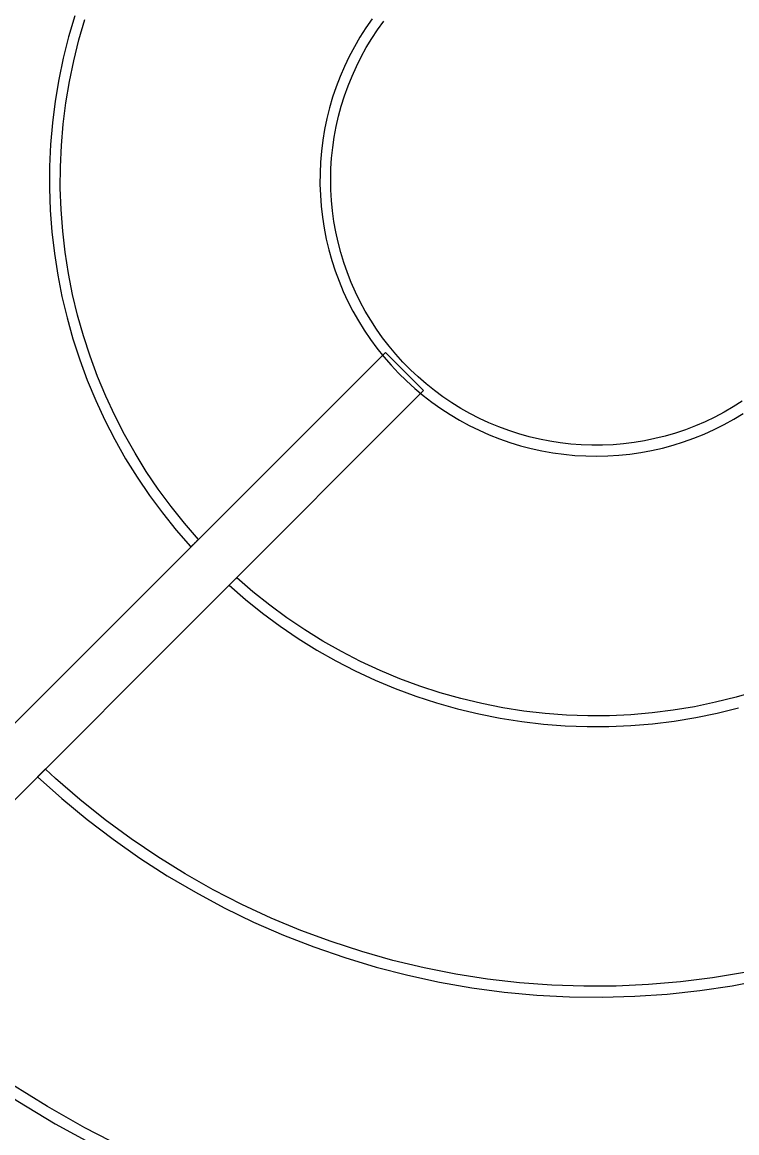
# Model space of a CAD drawing. Header units: millimetres. Extents: x -22227 to 20164, y 15335 to 61747.
# Drawn here: x -7924.4 to -7792.3, y 59270.9 to 59476.1 of the extents above; entities that cross this region are included whole.
import ezdxf

# ---------------------------------------------------------------- set-up
doc = ezdxf.new("R2010")
doc.units = ezdxf.units.MM
for name, color, linetype, lineweight in [('A-ANNO-DIMS', 7, 'Continuous', 9), ('A-ANNO-DIMS-170', 7, 'Continuous', 9), ('A-DETL-THIN', 7, 'Continuous', 9), ('M-EQPM', 7, 'Continuous', 5)]:
    doc.layers.add(name, color=color, linetype=linetype, lineweight=lineweight)
doc.styles.add('Arial_2', font='arial.ttf', dxfattribs={"width": 0.8, "height": 340})
doc.dimstyles.new('AK_DIM_2_0_Arial', dxfattribs={"dimscale": 304.8, "dimtxt": 346.888196, "dimasz": 0.278871, "dimexe": 0.557743, "dimexo": 0.557743, "dimgap": 0.055774, "dimtad": 1, "dimdec": 0, "dimzin": 0, "dimdsep": 46, "dimtxsty": 'Arial_2', "dimblk1": 'OBLIQUE', "dimblk2": 'OBLIQUE', "dimsah": 1, "dimcen": 0.09, "dimadec": 0, "dimazin": 0, "dimtfac": 1, "dimtdec": 4, "dimtix": 1, "dimtmove": 0, "dimatfit": 3, "dimfxl": 1, "dimtvp": 1, "dimtolj": 1, "dimtzin": 0, "dimarcsym": 2})

# ---------------------------------------------------------------- blocks, each defined once
blk = doc.blocks.new('DanNong_VRV_1 QUẠT - OD-A-12_1-2147179-MẶT BẰNG BỐ TRÍ THIẾT BỊ')
at = {"layer": 'M-EQPM'}
for p, q in [((-178.72, -35.93), (13.61, 156.4)), ((13.61, 156.4), (-175.9, -33.1)), ((20.68, 149.33), (13.61, 156.4)), ((13.61, 156.4), (20.68, 149.33)), ((20.68, 149.33), (-171.65, -43)), ((-168.82, -40.17), (20.68, 149.33))]:
    blk.add_line(p, q, dxfattribs=at)
at = {"layer": 'M-EQPM', "flags": 128}
for points in [[(-43.83, 218.59), (-44.96, 214.71), (-45.95, 210.8), (-46.77, 206.84), (-47.43, 202.86), (-47.94, 198.85), (-48.28, 194.82), (-48.47, 190.79), (-48.49, 186.75), (-48.35, 182.71), (-48.05, 178.68), (-47.59, 174.67), (-46.96, 170.68), (-46.18, 166.71), (-45.24, 162.78), (-44.15, 158.9), (-42.9, 155.05), (-41.5, 151.27), (-39.94, 147.54), (-38.24, 143.87), (-36.4, 140.28), (-34.41, 136.76), (-32.28, 133.33), (-30.02, 129.98), (-27.62, 126.73), (-25.1, 123.57), (-22.45, 120.52), (-22.37, 120.43)], [(-20.95, 121.84), (-23.55, 124.83), (-26.02, 127.93), (-28.37, 131.11), (-30.59, 134.39), (-32.67, 137.76), (-34.62, 141.21), (-36.43, 144.73), (-38.1, 148.32), (-39.62, 151.97), (-41, 155.69), (-42.23, 159.45), (-43.3, 163.26), (-44.22, 167.11), (-44.99, 171), (-45.6, 174.91), (-46.05, 178.84), (-46.35, 182.79), (-46.49, 186.75), (-46.47, 190.71), (-46.29, 194.67), (-45.95, 198.61), (-45.46, 202.54), (-44.81, 206.45), (-44, 210.32), (-43.04, 214.16), (-41.93, 217.96)], [(11.15, 218.08), (9.99, 216.4), (8.9, 214.68), (7.88, 212.91), (6.92, 211.11), (6.05, 209.27), (5.24, 207.39), (4.51, 205.49), (3.86, 203.56), (3.29, 201.6), (2.79, 199.62), (2.37, 197.62), (2.04, 195.61), (1.78, 193.59), (1.61, 191.56), (1.52, 189.52), (1.51, 187.48), (1.58, 185.44), (1.73, 183.41), (1.96, 181.38), (2.28, 179.36), (2.67, 177.36), (3.14, 175.38), (3.7, 173.41), (4.33, 171.47), (5.04, 169.56), (5.82, 167.68), (6.68, 165.83), (7.61, 164.01), (8.62, 162.24), (9.69, 160.5), (10.83, 158.81), (12.04, 157.17), (13.32, 155.58), (14.65, 154.04), (16.05, 152.55), (17.51, 151.12), (19.02, 149.75), (20.58, 148.44), (22.2, 147.2), (23.86, 146.02), (25.57, 144.91), (27.33, 143.87), (29.12, 142.9), (30.95, 142), (32.82, 141.17), (34.72, 140.42), (36.64, 139.75), (38.59, 139.16), (40.57, 138.64), (42.56, 138.2), (44.57, 137.84), (46.59, 137.57), (48.62, 137.37), (50.65, 137.26), (52.69, 137.22), (54.73, 137.27), (56.77, 137.4), (58.8, 137.61), (60.82, 137.91), (62.82, 138.28), (64.81, 138.73), (66.78, 139.26), (68.73, 139.87), (70.65, 140.56), (72.54, 141.32), (74.4, 142.16), (76.22, 143.08), (78.01, 144.06), (79.75, 145.12)], [(79.57, 147.38), (77.92, 146.33), (76.22, 145.35), (74.49, 144.43), (72.72, 143.59), (70.92, 142.82), (69.09, 142.12), (67.23, 141.49), (65.35, 140.94), (63.45, 140.46), (61.53, 140.06), (59.6, 139.74), (57.65, 139.49), (55.7, 139.33), (53.74, 139.24), (51.78, 139.23), (49.83, 139.3), (47.87, 139.44), (45.92, 139.67), (43.99, 139.97), (42.07, 140.35), (40.16, 140.8), (38.27, 141.33), (36.41, 141.94), (34.57, 142.62), (32.76, 143.37), (30.98, 144.2), (29.24, 145.09), (27.53, 146.06), (25.87, 147.09), (24.24, 148.19), (22.67, 149.35), (21.14, 150.58), (19.66, 151.86), (18.23, 153.2), (16.85, 154.6), (15.54, 156.05), (14.28, 157.56), (13.09, 159.11), (11.95, 160.71), (10.89, 162.35), (9.88, 164.04), (8.95, 165.76), (8.09, 167.52), (7.3, 169.31), (6.58, 171.14), (5.93, 172.99), (5.36, 174.86), (4.86, 176.76), (4.44, 178.67), (4.1, 180.6), (3.83, 182.54), (3.64, 184.49), (3.53, 186.45), (3.5, 188.41), (3.55, 190.37), (3.67, 192.32), (3.88, 194.27), (4.16, 196.21), (4.51, 198.14), (4.95, 200.05), (5.46, 201.94), (6.05, 203.81), (6.71, 205.66), (7.44, 207.48), (8.25, 209.26), (9.12, 211.01), (10.07, 212.73), (11.08, 214.41), (12.16, 216.04), (13.31, 217.63)], [(82.27, 93.8), (78.47, 92.69), (74.63, 91.73), (70.75, 90.92), (66.84, 90.27), (62.92, 89.77), (58.97, 89.43), (55.01, 89.25), (51.05, 89.23), (47.1, 89.37), (43.15, 89.67), (39.21, 90.12), (35.3, 90.73), (31.42, 91.49), (27.57, 92.41), (23.75, 93.49), (19.99, 94.71), (16.28, 96.09), (12.62, 97.61), (9.03, 99.28), (5.51, 101.09), (2.06, 103.04), (-1.31, 105.12), (-4.59, 107.34), (-7.78, 109.69), (-10.87, 112.16), (-13.86, 114.75), (-13.88, 114.77)], [(-15.29, 113.36), (-12.25, 110.71), (-9.09, 108.18), (-5.84, 105.78), (-2.5, 103.51), (0.93, 101.38), (4.44, 99.39), (8.04, 97.54), (11.7, 95.83), (15.42, 94.27), (19.21, 92.87), (23.05, 91.61), (26.94, 90.51), (30.87, 89.57), (34.83, 88.78), (38.82, 88.15), (42.83, 87.69), (46.86, 87.38), (50.9, 87.24), (54.94, 87.25), (58.97, 87.43), (63, 87.77), (67.01, 88.27), (70.99, 88.93), (74.95, 89.75), (78.87, 90.73)], [(79.97, 41.78), (74.09, 40.79), (68.18, 40.05), (62.24, 39.54), (56.28, 39.27), (50.32, 39.24), (44.37, 39.44), (38.43, 39.89), (32.5, 40.57), (26.62, 41.49), (20.77, 42.64), (14.97, 44.03), (9.24, 45.64), (3.57, 47.49), (-2.02, 49.56), (-7.52, 51.85), (-12.93, 54.36), (-18.23, 57.08), (-23.42, 60.01), (-28.48, 63.15), (-33.42, 66.49), (-38.22, 70.02), (-42.87, 73.74), (-47.37, 77.65), (-49.26, 79.39)], [(-50.68, 77.97), (-46.19, 73.93), (-41.54, 70.08), (-36.74, 66.41), (-31.8, 62.94), (-26.72, 59.67), (-21.51, 56.61), (-16.19, 53.75), (-10.76, 51.11), (-5.23, 48.69), (0.4, 46.5), (6.11, 44.53), (11.89, 42.79), (17.74, 41.28), (23.64, 40.01), (29.59, 38.97), (35.58, 38.17), (41.6, 37.62), (47.63, 37.3), (53.67, 37.23), (59.7, 37.39), (65.73, 37.8), (71.73, 38.45), (77.71, 39.34), (83.64, 40.47)], [(-34.88, 9.43), (-41.96, 13.07), (-48.89, 16.99), (-55.66, 21.18), (-62.25, 25.64), (-68.66, 30.36), (-74.88, 35.33), (-80.89, 40.55), (-84.63, 44.02)], [(-86.05, 42.6), (-80.11, 37.18), (-73.97, 32), (-67.62, 27.06), (-61.08, 22.39), (-54.36, 17.98), (-47.46, 13.84), (-40.41, 9.98)]]:
    blk.add_lwpolyline(points, dxfattribs=at)
at = {"layer": 'M-EQPM'}
for points in [[(-20.95, 121.84), (-20.95, 121.84), (-20.97, 121.82), (-21.08, 121.72), (-21.23, 121.56), (-21.44, 121.36), (-21.66, 121.14), (-21.88, 120.91), (-22.08, 120.71), (-22.24, 120.55), (-22.34, 120.45), (-22.37, 120.43), (-22.37, 120.43)], [(-22.37, 120.43), (-22.37, 120.43), (-22.34, 120.45), (-22.24, 120.55), (-22.08, 120.71), (-21.88, 120.91), (-21.66, 121.14), (-21.44, 121.36), (-21.23, 121.56), (-21.08, 121.72), (-20.97, 121.82), (-20.95, 121.84), (-20.95, 121.84)], [(-15.29, 113.36), (-15.29, 113.36), (-15.27, 113.38), (-15.17, 113.48), (-15.01, 113.64), (-14.81, 113.84), (-14.59, 114.06), (-14.36, 114.29), (-14.16, 114.49), (-14, 114.65), (-13.9, 114.75), (-13.88, 114.77), (-13.88, 114.77)], [(-13.88, 114.77), (-13.88, 114.77), (-13.9, 114.75), (-14, 114.65), (-14.16, 114.49), (-14.36, 114.29), (-14.59, 114.06), (-14.81, 113.84), (-15.01, 113.64), (-15.17, 113.48), (-15.27, 113.38), (-15.29, 113.36), (-15.29, 113.36)], [(-50.68, 77.97), (-50.68, 77.97), (-50.66, 78), (-50.55, 78.1), (-50.39, 78.26), (-50.19, 78.46), (-49.97, 78.68), (-49.75, 78.9), (-49.55, 79.1), (-49.39, 79.26), (-49.29, 79.36), (-49.26, 79.39), (-49.26, 79.39)], [(-49.26, 79.39), (-49.26, 79.39), (-49.29, 79.36), (-49.39, 79.26), (-49.55, 79.1), (-49.75, 78.9), (-49.97, 78.68), (-50.19, 78.46), (-50.39, 78.26), (-50.55, 78.1), (-50.66, 78), (-50.68, 77.97), (-50.68, 77.97)]]:
    blk.add_open_spline(points, degree=3, dxfattribs=at)
blk = doc.blocks.new('DanNong_VRV_1 QUẠT - OD-A-12_1-V175-MẶT BẰNG BỐ TRÍ THIẾT BỊ')
at = {"layer": 'A-DETL-THIN'}
blk.add_line((-22.45, 120.52), (-22.37, 120.43), dxfattribs=at)
at = {"layer": 'M-EQPM'}
for p, q in [((-178.72, -35.93), (13.61, 156.4)), ((-178.72, -35.93), (13.61, 156.4)), ((13.61, 156.4), (-175.9, -33.1)), ((13.61, 156.4), (-175.9, -33.1)), ((20.68, 149.33), (13.61, 156.4)), ((13.61, 156.4), (20.68, 149.33)), ((20.68, 149.33), (13.61, 156.4)), ((13.61, 156.4), (20.68, 149.33)), ((20.68, 149.33), (-171.65, -43)), ((20.68, 149.33), (-171.65, -43)), ((-168.82, -40.17), (20.68, 149.33)), ((-168.82, -40.17), (20.68, 149.33))]:
    blk.add_line(p, q, dxfattribs=at)
at = {"layer": 'M-EQPM', "flags": 128}
for points in [[(-43.83, 218.59), (-44.96, 214.71), (-45.95, 210.8), (-46.77, 206.84), (-47.43, 202.86), (-47.94, 198.85), (-48.28, 194.82), (-48.47, 190.79), (-48.49, 186.75), (-48.35, 182.71), (-48.05, 178.68), (-47.59, 174.67), (-46.96, 170.68), (-46.18, 166.71), (-45.24, 162.78), (-44.15, 158.9), (-42.9, 155.05), (-41.5, 151.27), (-39.94, 147.54), (-38.24, 143.87), (-36.4, 140.28), (-34.41, 136.76), (-32.28, 133.33), (-30.02, 129.98), (-27.62, 126.73), (-25.1, 123.57), (-22.45, 120.52), (-22.37, 120.43)], [(-43.83, 218.59), (-44.96, 214.71), (-45.95, 210.8), (-46.77, 206.84), (-47.43, 202.86), (-47.94, 198.85), (-48.28, 194.82), (-48.47, 190.79), (-48.49, 186.75), (-48.35, 182.71), (-48.05, 178.68), (-47.59, 174.67), (-46.96, 170.68), (-46.18, 166.71), (-45.24, 162.78), (-44.15, 158.9), (-42.9, 155.05), (-41.5, 151.27), (-39.94, 147.54), (-38.24, 143.87), (-36.4, 140.28), (-34.41, 136.76), (-32.28, 133.33), (-30.02, 129.98), (-27.62, 126.73), (-25.1, 123.57), (-22.45, 120.52), (-22.37, 120.43)], [(-20.95, 121.84), (-23.55, 124.83), (-26.02, 127.93), (-28.37, 131.11), (-30.59, 134.39), (-32.67, 137.76), (-34.62, 141.21), (-36.43, 144.73), (-38.1, 148.32), (-39.62, 151.97), (-41, 155.69), (-42.23, 159.45), (-43.3, 163.26), (-44.22, 167.11), (-44.99, 171), (-45.6, 174.91), (-46.05, 178.84), (-46.35, 182.79), (-46.49, 186.75), (-46.47, 190.71), (-46.29, 194.67), (-45.95, 198.61), (-45.46, 202.54), (-44.81, 206.45), (-44, 210.32), (-43.04, 214.16), (-41.93, 217.96)], [(-20.95, 121.84), (-23.55, 124.83), (-26.02, 127.93), (-28.37, 131.11), (-30.59, 134.39), (-32.67, 137.76), (-34.62, 141.21), (-36.43, 144.73), (-38.1, 148.32), (-39.62, 151.97), (-41, 155.69), (-42.23, 159.45), (-43.3, 163.26), (-44.22, 167.11), (-44.99, 171), (-45.6, 174.91), (-46.05, 178.84), (-46.35, 182.79), (-46.49, 186.75), (-46.47, 190.71), (-46.29, 194.67), (-45.95, 198.61), (-45.46, 202.54), (-44.81, 206.45), (-44, 210.32), (-43.04, 214.16), (-41.93, 217.96)], [(11.15, 218.08), (9.99, 216.4), (8.9, 214.68), (7.88, 212.91), (6.92, 211.11), (6.05, 209.27), (5.24, 207.39), (4.51, 205.49), (3.86, 203.56), (3.29, 201.6), (2.79, 199.62), (2.37, 197.62), (2.04, 195.61), (1.78, 193.59), (1.61, 191.56), (1.52, 189.52), (1.51, 187.48), (1.58, 185.44), (1.73, 183.41), (1.96, 181.38), (2.28, 179.36), (2.67, 177.36), (3.14, 175.38), (3.7, 173.41), (4.33, 171.47), (5.04, 169.56), (5.82, 167.68), (6.68, 165.83), (7.61, 164.01), (8.62, 162.24), (9.69, 160.5), (10.83, 158.81), (12.04, 157.17), (13.32, 155.58), (14.65, 154.04), (16.05, 152.55), (17.51, 151.12), (19.02, 149.75), (20.58, 148.44), (22.2, 147.2), (23.86, 146.02), (25.57, 144.91), (27.33, 143.87), (29.12, 142.9), (30.95, 142), (32.82, 141.17), (34.72, 140.42), (36.64, 139.75), (38.59, 139.16), (40.57, 138.64), (42.56, 138.2), (44.57, 137.84), (46.59, 137.57), (48.62, 137.37), (50.65, 137.26), (52.69, 137.22), (54.73, 137.27), (56.77, 137.4), (58.8, 137.61), (60.82, 137.91), (62.82, 138.28), (64.81, 138.73), (66.78, 139.26), (68.73, 139.87), (70.65, 140.56), (72.54, 141.32), (74.4, 142.16), (76.22, 143.08), (78.01, 144.06), (79.75, 145.12)], [(11.15, 218.08), (9.99, 216.4), (8.9, 214.68), (7.88, 212.91), (6.92, 211.11), (6.05, 209.27), (5.24, 207.39), (4.51, 205.49), (3.86, 203.56), (3.29, 201.6), (2.79, 199.62), (2.37, 197.62), (2.04, 195.61), (1.78, 193.59), (1.61, 191.56), (1.52, 189.52), (1.51, 187.48), (1.58, 185.44), (1.73, 183.41), (1.96, 181.38), (2.28, 179.36), (2.67, 177.36), (3.14, 175.38), (3.7, 173.41), (4.33, 171.47), (5.04, 169.56), (5.82, 167.68), (6.68, 165.83), (7.61, 164.01), (8.62, 162.24), (9.69, 160.5), (10.83, 158.81), (12.04, 157.17), (13.32, 155.58), (14.65, 154.04), (16.05, 152.55), (17.51, 151.12), (19.02, 149.75), (20.58, 148.44), (22.2, 147.2), (23.86, 146.02), (25.57, 144.91), (27.33, 143.87), (29.12, 142.9), (30.95, 142), (32.82, 141.17), (34.72, 140.42), (36.64, 139.75), (38.59, 139.16), (40.57, 138.64), (42.56, 138.2), (44.57, 137.84), (46.59, 137.57), (48.62, 137.37), (50.65, 137.26), (52.69, 137.22), (54.73, 137.27), (56.77, 137.4), (58.8, 137.61), (60.82, 137.91), (62.82, 138.28), (64.81, 138.73), (66.78, 139.26), (68.73, 139.87), (70.65, 140.56), (72.54, 141.32), (74.4, 142.16), (76.22, 143.08), (78.01, 144.06), (79.75, 145.12)], [(79.57, 147.38), (77.92, 146.33), (76.22, 145.35), (74.49, 144.43), (72.72, 143.59), (70.92, 142.82), (69.09, 142.12), (67.23, 141.49), (65.35, 140.94), (63.45, 140.46), (61.53, 140.06), (59.6, 139.74), (57.65, 139.49), (55.7, 139.33), (53.74, 139.24), (51.78, 139.23), (49.83, 139.3), (47.87, 139.44), (45.92, 139.67), (43.99, 139.97), (42.07, 140.35), (40.16, 140.8), (38.27, 141.33), (36.41, 141.94), (34.57, 142.62), (32.76, 143.37), (30.98, 144.2), (29.24, 145.09), (27.53, 146.06), (25.87, 147.09), (24.24, 148.19), (22.67, 149.35), (21.14, 150.58), (19.66, 151.86), (18.23, 153.2), (16.85, 154.6), (15.54, 156.05), (14.28, 157.56), (13.09, 159.11), (11.95, 160.71), (10.89, 162.35), (9.88, 164.04), (8.95, 165.76), (8.09, 167.52), (7.3, 169.31), (6.58, 171.14), (5.93, 172.99), (5.36, 174.86), (4.86, 176.76), (4.44, 178.67), (4.1, 180.6), (3.83, 182.54), (3.64, 184.49), (3.53, 186.45), (3.5, 188.41), (3.55, 190.37), (3.67, 192.32), (3.88, 194.27), (4.16, 196.21), (4.51, 198.14), (4.95, 200.05), (5.46, 201.94), (6.05, 203.81), (6.71, 205.66), (7.44, 207.48), (8.25, 209.26), (9.12, 211.01), (10.07, 212.73), (11.08, 214.41), (12.16, 216.04), (13.31, 217.63)], [(79.57, 147.38), (77.92, 146.33), (76.22, 145.35), (74.49, 144.43), (72.72, 143.59), (70.92, 142.82), (69.09, 142.12), (67.23, 141.49), (65.35, 140.94), (63.45, 140.46), (61.53, 140.06), (59.6, 139.74), (57.65, 139.49), (55.7, 139.33), (53.74, 139.24), (51.78, 139.23), (49.83, 139.3), (47.87, 139.44), (45.92, 139.67), (43.99, 139.97), (42.07, 140.35), (40.16, 140.8), (38.27, 141.33), (36.41, 141.94), (34.57, 142.62), (32.76, 143.37), (30.98, 144.2), (29.24, 145.09), (27.53, 146.06), (25.87, 147.09), (24.24, 148.19), (22.67, 149.35), (21.14, 150.58), (19.66, 151.86), (18.23, 153.2), (16.85, 154.6), (15.54, 156.05), (14.28, 157.56), (13.09, 159.11), (11.95, 160.71), (10.89, 162.35), (9.88, 164.04), (8.95, 165.76), (8.09, 167.52), (7.3, 169.31), (6.58, 171.14), (5.93, 172.99), (5.36, 174.86), (4.86, 176.76), (4.44, 178.67), (4.1, 180.6), (3.83, 182.54), (3.64, 184.49), (3.53, 186.45), (3.5, 188.41), (3.55, 190.37), (3.67, 192.32), (3.88, 194.27), (4.16, 196.21), (4.51, 198.14), (4.95, 200.05), (5.46, 201.94), (6.05, 203.81), (6.71, 205.66), (7.44, 207.48), (8.25, 209.26), (9.12, 211.01), (10.07, 212.73), (11.08, 214.41), (12.16, 216.04), (13.31, 217.63)], [(82.27, 93.8), (78.47, 92.69), (74.63, 91.73), (70.75, 90.92), (66.84, 90.27), (62.92, 89.77), (58.97, 89.43), (55.01, 89.25), (51.05, 89.23), (47.1, 89.37), (43.15, 89.67), (39.21, 90.12), (35.3, 90.73), (31.42, 91.49), (27.57, 92.41), (23.75, 93.49), (19.99, 94.71), (16.28, 96.09), (12.62, 97.61), (9.03, 99.28), (5.51, 101.09), (2.06, 103.04), (-1.31, 105.12), (-4.59, 107.34), (-7.78, 109.69), (-10.87, 112.16), (-13.86, 114.75), (-13.88, 114.77)], [(82.27, 93.8), (78.47, 92.69), (74.63, 91.73), (70.75, 90.92), (66.84, 90.27), (62.92, 89.77), (58.97, 89.43), (55.01, 89.25), (51.05, 89.23), (47.1, 89.37), (43.15, 89.67), (39.21, 90.12), (35.3, 90.73), (31.42, 91.49), (27.57, 92.41), (23.75, 93.49), (19.99, 94.71), (16.28, 96.09), (12.62, 97.61), (9.03, 99.28), (5.51, 101.09), (2.06, 103.04), (-1.31, 105.12), (-4.59, 107.34), (-7.78, 109.69), (-10.87, 112.16), (-13.86, 114.75), (-13.88, 114.77)], [(-15.29, 113.36), (-12.25, 110.71), (-9.09, 108.18), (-5.84, 105.78), (-2.5, 103.51), (0.93, 101.38), (4.44, 99.39), (8.04, 97.54), (11.7, 95.83), (15.42, 94.27), (19.21, 92.87), (23.05, 91.61), (26.94, 90.51), (30.87, 89.57), (34.83, 88.78), (38.82, 88.15), (42.83, 87.69), (46.86, 87.38), (50.9, 87.24), (54.94, 87.25), (58.97, 87.43), (63, 87.77), (67.01, 88.27), (70.99, 88.93), (74.95, 89.75), (78.87, 90.73)], [(-15.29, 113.36), (-12.25, 110.71), (-9.09, 108.18), (-5.84, 105.78), (-2.5, 103.51), (0.93, 101.38), (4.44, 99.39), (8.04, 97.54), (11.7, 95.83), (15.42, 94.27), (19.21, 92.87), (23.05, 91.61), (26.94, 90.51), (30.87, 89.57), (34.83, 88.78), (38.82, 88.15), (42.83, 87.69), (46.86, 87.38), (50.9, 87.24), (54.94, 87.25), (58.97, 87.43), (63, 87.77), (67.01, 88.27), (70.99, 88.93), (74.95, 89.75), (78.87, 90.73)], [(79.97, 41.78), (74.09, 40.79), (68.18, 40.05), (62.24, 39.54), (56.28, 39.27), (50.32, 39.24), (44.37, 39.44), (38.43, 39.89), (32.5, 40.57), (26.62, 41.49), (20.77, 42.64), (14.97, 44.03), (9.24, 45.64), (3.57, 47.49), (-2.02, 49.56), (-7.52, 51.85), (-12.93, 54.36), (-18.23, 57.08), (-23.42, 60.01), (-28.48, 63.15), (-33.42, 66.49), (-38.22, 70.02), (-42.87, 73.74), (-47.37, 77.65), (-49.26, 79.39)], [(79.97, 41.78), (74.09, 40.79), (68.18, 40.05), (62.24, 39.54), (56.28, 39.27), (50.32, 39.24), (44.37, 39.44), (38.43, 39.89), (32.5, 40.57), (26.62, 41.49), (20.77, 42.64), (14.97, 44.03), (9.24, 45.64), (3.57, 47.49), (-2.02, 49.56), (-7.52, 51.85), (-12.93, 54.36), (-18.23, 57.08), (-23.42, 60.01), (-28.48, 63.15), (-33.42, 66.49), (-38.22, 70.02), (-42.87, 73.74), (-47.37, 77.65), (-49.26, 79.39)], [(-50.68, 77.97), (-46.19, 73.93), (-41.54, 70.08), (-36.74, 66.41), (-31.8, 62.94), (-26.72, 59.67), (-21.51, 56.61), (-16.19, 53.75), (-10.76, 51.11), (-5.23, 48.69), (0.4, 46.5), (6.11, 44.53), (11.89, 42.79), (17.74, 41.28), (23.64, 40.01), (29.59, 38.97), (35.58, 38.17), (41.6, 37.62), (47.63, 37.3), (53.67, 37.23), (59.7, 37.39), (65.73, 37.8), (71.73, 38.45), (77.71, 39.34), (83.64, 40.47)], [(-50.68, 77.97), (-46.19, 73.93), (-41.54, 70.08), (-36.74, 66.41), (-31.8, 62.94), (-26.72, 59.67), (-21.51, 56.61), (-16.19, 53.75), (-10.76, 51.11), (-5.23, 48.69), (0.4, 46.5), (6.11, 44.53), (11.89, 42.79), (17.74, 41.28), (23.64, 40.01), (29.59, 38.97), (35.58, 38.17), (41.6, 37.62), (47.63, 37.3), (53.67, 37.23), (59.7, 37.39), (65.73, 37.8), (71.73, 38.45), (77.71, 39.34), (83.64, 40.47)], [(-34.88, 9.43), (-41.96, 13.07), (-48.89, 16.99), (-55.66, 21.18), (-62.25, 25.64), (-68.66, 30.36), (-74.88, 35.33), (-80.89, 40.55), (-84.63, 44.02)], [(-34.88, 9.43), (-41.96, 13.07), (-48.89, 16.99), (-55.66, 21.18), (-62.25, 25.64), (-68.66, 30.36), (-74.88, 35.33), (-80.89, 40.55), (-84.63, 44.02)], [(-86.05, 42.6), (-80.11, 37.18), (-73.97, 32), (-67.62, 27.06), (-61.08, 22.39), (-54.36, 17.98), (-47.46, 13.84), (-40.41, 9.98)], [(-86.05, 42.6), (-80.11, 37.18), (-73.97, 32), (-67.62, 27.06), (-61.08, 22.39), (-54.36, 17.98), (-47.46, 13.84), (-40.41, 9.98)]]:
    blk.add_lwpolyline(points, dxfattribs=at)
at = {"layer": 'M-EQPM'}
for points in [[(-20.95, 121.84), (-20.95, 121.84), (-20.97, 121.82), (-21.08, 121.72), (-21.23, 121.56), (-21.44, 121.36), (-21.66, 121.14), (-21.88, 120.91), (-22.08, 120.71), (-22.24, 120.55), (-22.34, 120.45), (-22.37, 120.43), (-22.37, 120.43)], [(-22.37, 120.43), (-22.37, 120.43), (-22.34, 120.45), (-22.24, 120.55), (-22.08, 120.71), (-21.88, 120.91), (-21.66, 121.14), (-21.44, 121.36), (-21.23, 121.56), (-21.08, 121.72), (-20.97, 121.82), (-20.95, 121.84), (-20.95, 121.84)], [(-20.95, 121.84), (-20.95, 121.84), (-20.97, 121.82), (-21.08, 121.72), (-21.23, 121.56), (-21.44, 121.36), (-21.66, 121.14), (-21.88, 120.91), (-22.08, 120.71), (-22.24, 120.55), (-22.34, 120.45), (-22.37, 120.43), (-22.37, 120.43)], [(-22.37, 120.43), (-22.37, 120.43), (-22.34, 120.45), (-22.24, 120.55), (-22.08, 120.71), (-21.88, 120.91), (-21.66, 121.14), (-21.44, 121.36), (-21.23, 121.56), (-21.08, 121.72), (-20.97, 121.82), (-20.95, 121.84), (-20.95, 121.84)], [(-15.29, 113.36), (-15.29, 113.36), (-15.27, 113.38), (-15.17, 113.48), (-15.01, 113.64), (-14.81, 113.84), (-14.59, 114.06), (-14.36, 114.29), (-14.16, 114.49), (-14, 114.65), (-13.9, 114.75), (-13.88, 114.77), (-13.88, 114.77)], [(-13.88, 114.77), (-13.88, 114.77), (-13.9, 114.75), (-14, 114.65), (-14.16, 114.49), (-14.36, 114.29), (-14.59, 114.06), (-14.81, 113.84), (-15.01, 113.64), (-15.17, 113.48), (-15.27, 113.38), (-15.29, 113.36), (-15.29, 113.36)], [(-15.29, 113.36), (-15.29, 113.36), (-15.27, 113.38), (-15.17, 113.48), (-15.01, 113.64), (-14.81, 113.84), (-14.59, 114.06), (-14.36, 114.29), (-14.16, 114.49), (-14, 114.65), (-13.9, 114.75), (-13.88, 114.77), (-13.88, 114.77)], [(-13.88, 114.77), (-13.88, 114.77), (-13.9, 114.75), (-14, 114.65), (-14.16, 114.49), (-14.36, 114.29), (-14.59, 114.06), (-14.81, 113.84), (-15.01, 113.64), (-15.17, 113.48), (-15.27, 113.38), (-15.29, 113.36), (-15.29, 113.36)], [(-50.68, 77.97), (-50.68, 77.97), (-50.66, 78), (-50.55, 78.1), (-50.39, 78.26), (-50.19, 78.46), (-49.97, 78.68), (-49.75, 78.9), (-49.55, 79.1), (-49.39, 79.26), (-49.29, 79.36), (-49.26, 79.39), (-49.26, 79.39)], [(-49.26, 79.39), (-49.26, 79.39), (-49.29, 79.36), (-49.39, 79.26), (-49.55, 79.1), (-49.75, 78.9), (-49.97, 78.68), (-50.19, 78.46), (-50.39, 78.26), (-50.55, 78.1), (-50.66, 78), (-50.68, 77.97), (-50.68, 77.97)], [(-50.68, 77.97), (-50.68, 77.97), (-50.66, 78), (-50.55, 78.1), (-50.39, 78.26), (-50.19, 78.46), (-49.97, 78.68), (-49.75, 78.9), (-49.55, 79.1), (-49.39, 79.26), (-49.29, 79.36), (-49.26, 79.39), (-49.26, 79.39)], [(-49.26, 79.39), (-49.26, 79.39), (-49.29, 79.36), (-49.39, 79.26), (-49.55, 79.1), (-49.75, 78.9), (-49.97, 78.68), (-50.19, 78.46), (-50.39, 78.26), (-50.55, 78.1), (-50.66, 78), (-50.68, 77.97), (-50.68, 77.97)]]:
    blk.add_open_spline(points, degree=3, dxfattribs=at)
blk = doc.blocks.new('DanNong_VRV_1 QUẠT - OD-A-12_1-V180-MẶT BẰNG BỐ TRÍ THIẾT BỊ')
at = {"layer": 'A-DETL-THIN'}
blk.add_line((-22.45, 120.52), (-22.37, 120.43), dxfattribs=at)
blk.add_line((-22.45, 120.52), (-22.37, 120.43), dxfattribs=at)
at = {"layer": 'M-EQPM'}
for p, q in [((-178.72, -35.93), (13.61, 156.4)), ((-178.72, -35.93), (13.61, 156.4)), ((13.61, 156.4), (-175.9, -33.1)), ((13.61, 156.4), (-175.9, -33.1)), ((20.68, 149.33), (13.61, 156.4)), ((13.61, 156.4), (20.68, 149.33)), ((20.68, 149.33), (13.61, 156.4)), ((13.61, 156.4), (20.68, 149.33)), ((20.68, 149.33), (-171.65, -43)), ((20.68, 149.33), (-171.65, -43)), ((-168.82, -40.17), (20.68, 149.33)), ((-168.82, -40.17), (20.68, 149.33))]:
    blk.add_line(p, q, dxfattribs=at)
at = {"layer": 'M-EQPM', "flags": 128}
for points in [[(-43.83, 218.59), (-44.96, 214.71), (-45.95, 210.8), (-46.77, 206.84), (-47.43, 202.86), (-47.94, 198.85), (-48.28, 194.82), (-48.47, 190.79), (-48.49, 186.75), (-48.35, 182.71), (-48.05, 178.68), (-47.59, 174.67), (-46.96, 170.68), (-46.18, 166.71), (-45.24, 162.78), (-44.15, 158.9), (-42.9, 155.05), (-41.5, 151.27), (-39.94, 147.54), (-38.24, 143.87), (-36.4, 140.28), (-34.41, 136.76), (-32.28, 133.33), (-30.02, 129.98), (-27.62, 126.73), (-25.1, 123.57), (-22.45, 120.52), (-22.37, 120.43)], [(-43.83, 218.59), (-44.96, 214.71), (-45.95, 210.8), (-46.77, 206.84), (-47.43, 202.86), (-47.94, 198.85), (-48.28, 194.82), (-48.47, 190.79), (-48.49, 186.75), (-48.35, 182.71), (-48.05, 178.68), (-47.59, 174.67), (-46.96, 170.68), (-46.18, 166.71), (-45.24, 162.78), (-44.15, 158.9), (-42.9, 155.05), (-41.5, 151.27), (-39.94, 147.54), (-38.24, 143.87), (-36.4, 140.28), (-34.41, 136.76), (-32.28, 133.33), (-30.02, 129.98), (-27.62, 126.73), (-25.1, 123.57), (-22.45, 120.52), (-22.37, 120.43)], [(-20.95, 121.84), (-23.55, 124.83), (-26.02, 127.93), (-28.37, 131.11), (-30.59, 134.39), (-32.67, 137.76), (-34.62, 141.21), (-36.43, 144.73), (-38.1, 148.32), (-39.62, 151.97), (-41, 155.69), (-42.23, 159.45), (-43.3, 163.26), (-44.22, 167.11), (-44.99, 171), (-45.6, 174.91), (-46.05, 178.84), (-46.35, 182.79), (-46.49, 186.75), (-46.47, 190.71), (-46.29, 194.67), (-45.95, 198.61), (-45.46, 202.54), (-44.81, 206.45), (-44, 210.32), (-43.04, 214.16), (-41.93, 217.96)], [(-20.95, 121.84), (-23.55, 124.83), (-26.02, 127.93), (-28.37, 131.11), (-30.59, 134.39), (-32.67, 137.76), (-34.62, 141.21), (-36.43, 144.73), (-38.1, 148.32), (-39.62, 151.97), (-41, 155.69), (-42.23, 159.45), (-43.3, 163.26), (-44.22, 167.11), (-44.99, 171), (-45.6, 174.91), (-46.05, 178.84), (-46.35, 182.79), (-46.49, 186.75), (-46.47, 190.71), (-46.29, 194.67), (-45.95, 198.61), (-45.46, 202.54), (-44.81, 206.45), (-44, 210.32), (-43.04, 214.16), (-41.93, 217.96)], [(11.15, 218.08), (9.99, 216.4), (8.9, 214.68), (7.88, 212.91), (6.92, 211.11), (6.05, 209.27), (5.24, 207.39), (4.51, 205.49), (3.86, 203.56), (3.29, 201.6), (2.79, 199.62), (2.37, 197.62), (2.04, 195.61), (1.78, 193.59), (1.61, 191.56), (1.52, 189.52), (1.51, 187.48), (1.58, 185.44), (1.73, 183.41), (1.96, 181.38), (2.28, 179.36), (2.67, 177.36), (3.14, 175.38), (3.7, 173.41), (4.33, 171.47), (5.04, 169.56), (5.82, 167.68), (6.68, 165.83), (7.61, 164.01), (8.62, 162.24), (9.69, 160.5), (10.83, 158.81), (12.04, 157.17), (13.32, 155.58), (14.65, 154.04), (16.05, 152.55), (17.51, 151.12), (19.02, 149.75), (20.58, 148.44), (22.2, 147.2), (23.86, 146.02), (25.57, 144.91), (27.33, 143.87), (29.12, 142.9), (30.95, 142), (32.82, 141.17), (34.72, 140.42), (36.64, 139.75), (38.59, 139.16), (40.57, 138.64), (42.56, 138.2), (44.57, 137.84), (46.59, 137.57), (48.62, 137.37), (50.65, 137.26), (52.69, 137.22), (54.73, 137.27), (56.77, 137.4), (58.8, 137.61), (60.82, 137.91), (62.82, 138.28), (64.81, 138.73), (66.78, 139.26), (68.73, 139.87), (70.65, 140.56), (72.54, 141.32), (74.4, 142.16), (76.22, 143.08), (78.01, 144.06), (79.75, 145.12)], [(11.15, 218.08), (9.99, 216.4), (8.9, 214.68), (7.88, 212.91), (6.92, 211.11), (6.05, 209.27), (5.24, 207.39), (4.51, 205.49), (3.86, 203.56), (3.29, 201.6), (2.79, 199.62), (2.37, 197.62), (2.04, 195.61), (1.78, 193.59), (1.61, 191.56), (1.52, 189.52), (1.51, 187.48), (1.58, 185.44), (1.73, 183.41), (1.96, 181.38), (2.28, 179.36), (2.67, 177.36), (3.14, 175.38), (3.7, 173.41), (4.33, 171.47), (5.04, 169.56), (5.82, 167.68), (6.68, 165.83), (7.61, 164.01), (8.62, 162.24), (9.69, 160.5), (10.83, 158.81), (12.04, 157.17), (13.32, 155.58), (14.65, 154.04), (16.05, 152.55), (17.51, 151.12), (19.02, 149.75), (20.58, 148.44), (22.2, 147.2), (23.86, 146.02), (25.57, 144.91), (27.33, 143.87), (29.12, 142.9), (30.95, 142), (32.82, 141.17), (34.72, 140.42), (36.64, 139.75), (38.59, 139.16), (40.57, 138.64), (42.56, 138.2), (44.57, 137.84), (46.59, 137.57), (48.62, 137.37), (50.65, 137.26), (52.69, 137.22), (54.73, 137.27), (56.77, 137.4), (58.8, 137.61), (60.82, 137.91), (62.82, 138.28), (64.81, 138.73), (66.78, 139.26), (68.73, 139.87), (70.65, 140.56), (72.54, 141.32), (74.4, 142.16), (76.22, 143.08), (78.01, 144.06), (79.75, 145.12)], [(79.57, 147.38), (77.92, 146.33), (76.22, 145.35), (74.49, 144.43), (72.72, 143.59), (70.92, 142.82), (69.09, 142.12), (67.23, 141.49), (65.35, 140.94), (63.45, 140.46), (61.53, 140.06), (59.6, 139.74), (57.65, 139.49), (55.7, 139.33), (53.74, 139.24), (51.78, 139.23), (49.83, 139.3), (47.87, 139.44), (45.92, 139.67), (43.99, 139.97), (42.07, 140.35), (40.16, 140.8), (38.27, 141.33), (36.41, 141.94), (34.57, 142.62), (32.76, 143.37), (30.98, 144.2), (29.24, 145.09), (27.53, 146.06), (25.87, 147.09), (24.24, 148.19), (22.67, 149.35), (21.14, 150.58), (19.66, 151.86), (18.23, 153.2), (16.85, 154.6), (15.54, 156.05), (14.28, 157.56), (13.09, 159.11), (11.95, 160.71), (10.89, 162.35), (9.88, 164.04), (8.95, 165.76), (8.09, 167.52), (7.3, 169.31), (6.58, 171.14), (5.93, 172.99), (5.36, 174.86), (4.86, 176.76), (4.44, 178.67), (4.1, 180.6), (3.83, 182.54), (3.64, 184.49), (3.53, 186.45), (3.5, 188.41), (3.55, 190.37), (3.67, 192.32), (3.88, 194.27), (4.16, 196.21), (4.51, 198.14), (4.95, 200.05), (5.46, 201.94), (6.05, 203.81), (6.71, 205.66), (7.44, 207.48), (8.25, 209.26), (9.12, 211.01), (10.07, 212.73), (11.08, 214.41), (12.16, 216.04), (13.31, 217.63)], [(79.57, 147.38), (77.92, 146.33), (76.22, 145.35), (74.49, 144.43), (72.72, 143.59), (70.92, 142.82), (69.09, 142.12), (67.23, 141.49), (65.35, 140.94), (63.45, 140.46), (61.53, 140.06), (59.6, 139.74), (57.65, 139.49), (55.7, 139.33), (53.74, 139.24), (51.78, 139.23), (49.83, 139.3), (47.87, 139.44), (45.92, 139.67), (43.99, 139.97), (42.07, 140.35), (40.16, 140.8), (38.27, 141.33), (36.41, 141.94), (34.57, 142.62), (32.76, 143.37), (30.98, 144.2), (29.24, 145.09), (27.53, 146.06), (25.87, 147.09), (24.24, 148.19), (22.67, 149.35), (21.14, 150.58), (19.66, 151.86), (18.23, 153.2), (16.85, 154.6), (15.54, 156.05), (14.28, 157.56), (13.09, 159.11), (11.95, 160.71), (10.89, 162.35), (9.88, 164.04), (8.95, 165.76), (8.09, 167.52), (7.3, 169.31), (6.58, 171.14), (5.93, 172.99), (5.36, 174.86), (4.86, 176.76), (4.44, 178.67), (4.1, 180.6), (3.83, 182.54), (3.64, 184.49), (3.53, 186.45), (3.5, 188.41), (3.55, 190.37), (3.67, 192.32), (3.88, 194.27), (4.16, 196.21), (4.51, 198.14), (4.95, 200.05), (5.46, 201.94), (6.05, 203.81), (6.71, 205.66), (7.44, 207.48), (8.25, 209.26), (9.12, 211.01), (10.07, 212.73), (11.08, 214.41), (12.16, 216.04), (13.31, 217.63)], [(82.27, 93.8), (78.47, 92.69), (74.63, 91.73), (70.75, 90.92), (66.84, 90.27), (62.92, 89.77), (58.97, 89.43), (55.01, 89.25), (51.05, 89.23), (47.1, 89.37), (43.15, 89.67), (39.21, 90.12), (35.3, 90.73), (31.42, 91.49), (27.57, 92.41), (23.75, 93.49), (19.99, 94.71), (16.28, 96.09), (12.62, 97.61), (9.03, 99.28), (5.51, 101.09), (2.06, 103.04), (-1.31, 105.12), (-4.59, 107.34), (-7.78, 109.69), (-10.87, 112.16), (-13.86, 114.75), (-13.88, 114.77)], [(82.27, 93.8), (78.47, 92.69), (74.63, 91.73), (70.75, 90.92), (66.84, 90.27), (62.92, 89.77), (58.97, 89.43), (55.01, 89.25), (51.05, 89.23), (47.1, 89.37), (43.15, 89.67), (39.21, 90.12), (35.3, 90.73), (31.42, 91.49), (27.57, 92.41), (23.75, 93.49), (19.99, 94.71), (16.28, 96.09), (12.62, 97.61), (9.03, 99.28), (5.51, 101.09), (2.06, 103.04), (-1.31, 105.12), (-4.59, 107.34), (-7.78, 109.69), (-10.87, 112.16), (-13.86, 114.75), (-13.88, 114.77)], [(-15.29, 113.36), (-12.25, 110.71), (-9.09, 108.18), (-5.84, 105.78), (-2.5, 103.51), (0.93, 101.38), (4.44, 99.39), (8.04, 97.54), (11.7, 95.83), (15.42, 94.27), (19.21, 92.87), (23.05, 91.61), (26.94, 90.51), (30.87, 89.57), (34.83, 88.78), (38.82, 88.15), (42.83, 87.69), (46.86, 87.38), (50.9, 87.24), (54.94, 87.25), (58.97, 87.43), (63, 87.77), (67.01, 88.27), (70.99, 88.93), (74.95, 89.75), (78.87, 90.73)], [(-15.29, 113.36), (-12.25, 110.71), (-9.09, 108.18), (-5.84, 105.78), (-2.5, 103.51), (0.93, 101.38), (4.44, 99.39), (8.04, 97.54), (11.7, 95.83), (15.42, 94.27), (19.21, 92.87), (23.05, 91.61), (26.94, 90.51), (30.87, 89.57), (34.83, 88.78), (38.82, 88.15), (42.83, 87.69), (46.86, 87.38), (50.9, 87.24), (54.94, 87.25), (58.97, 87.43), (63, 87.77), (67.01, 88.27), (70.99, 88.93), (74.95, 89.75), (78.87, 90.73)], [(79.97, 41.78), (74.09, 40.79), (68.18, 40.05), (62.24, 39.54), (56.28, 39.27), (50.32, 39.24), (44.37, 39.44), (38.43, 39.89), (32.5, 40.57), (26.62, 41.49), (20.77, 42.64), (14.97, 44.03), (9.24, 45.64), (3.57, 47.49), (-2.02, 49.56), (-7.52, 51.85), (-12.93, 54.36), (-18.23, 57.08), (-23.42, 60.01), (-28.48, 63.15), (-33.42, 66.49), (-38.22, 70.02), (-42.87, 73.74), (-47.37, 77.65), (-49.26, 79.39)], [(79.97, 41.78), (74.09, 40.79), (68.18, 40.05), (62.24, 39.54), (56.28, 39.27), (50.32, 39.24), (44.37, 39.44), (38.43, 39.89), (32.5, 40.57), (26.62, 41.49), (20.77, 42.64), (14.97, 44.03), (9.24, 45.64), (3.57, 47.49), (-2.02, 49.56), (-7.52, 51.85), (-12.93, 54.36), (-18.23, 57.08), (-23.42, 60.01), (-28.48, 63.15), (-33.42, 66.49), (-38.22, 70.02), (-42.87, 73.74), (-47.37, 77.65), (-49.26, 79.39)], [(-50.68, 77.97), (-46.19, 73.93), (-41.54, 70.08), (-36.74, 66.41), (-31.8, 62.94), (-26.72, 59.67), (-21.51, 56.61), (-16.19, 53.75), (-10.76, 51.11), (-5.23, 48.69), (0.4, 46.5), (6.11, 44.53), (11.89, 42.79), (17.74, 41.28), (23.64, 40.01), (29.59, 38.97), (35.58, 38.17), (41.6, 37.62), (47.63, 37.3), (53.67, 37.23), (59.7, 37.39), (65.73, 37.8), (71.73, 38.45), (77.71, 39.34), (83.64, 40.47)], [(-50.68, 77.97), (-46.19, 73.93), (-41.54, 70.08), (-36.74, 66.41), (-31.8, 62.94), (-26.72, 59.67), (-21.51, 56.61), (-16.19, 53.75), (-10.76, 51.11), (-5.23, 48.69), (0.4, 46.5), (6.11, 44.53), (11.89, 42.79), (17.74, 41.28), (23.64, 40.01), (29.59, 38.97), (35.58, 38.17), (41.6, 37.62), (47.63, 37.3), (53.67, 37.23), (59.7, 37.39), (65.73, 37.8), (71.73, 38.45), (77.71, 39.34), (83.64, 40.47)], [(-34.88, 9.43), (-41.96, 13.07), (-48.89, 16.99), (-55.66, 21.18), (-62.25, 25.64), (-68.66, 30.36), (-74.88, 35.33), (-80.89, 40.55), (-84.63, 44.02)], [(-34.88, 9.43), (-41.96, 13.07), (-48.89, 16.99), (-55.66, 21.18), (-62.25, 25.64), (-68.66, 30.36), (-74.88, 35.33), (-80.89, 40.55), (-84.63, 44.02)], [(-86.05, 42.6), (-80.11, 37.18), (-73.97, 32), (-67.62, 27.06), (-61.08, 22.39), (-54.36, 17.98), (-47.46, 13.84), (-40.41, 9.98)], [(-86.05, 42.6), (-80.11, 37.18), (-73.97, 32), (-67.62, 27.06), (-61.08, 22.39), (-54.36, 17.98), (-47.46, 13.84), (-40.41, 9.98)]]:
    blk.add_lwpolyline(points, dxfattribs=at)
at = {"layer": 'M-EQPM'}
for points in [[(-20.95, 121.84), (-20.95, 121.84), (-20.97, 121.82), (-21.08, 121.72), (-21.23, 121.56), (-21.44, 121.36), (-21.66, 121.14), (-21.88, 120.91), (-22.08, 120.71), (-22.24, 120.55), (-22.34, 120.45), (-22.37, 120.43), (-22.37, 120.43)], [(-22.37, 120.43), (-22.37, 120.43), (-22.34, 120.45), (-22.24, 120.55), (-22.08, 120.71), (-21.88, 120.91), (-21.66, 121.14), (-21.44, 121.36), (-21.23, 121.56), (-21.08, 121.72), (-20.97, 121.82), (-20.95, 121.84), (-20.95, 121.84)], [(-20.95, 121.84), (-20.95, 121.84), (-20.97, 121.82), (-21.08, 121.72), (-21.23, 121.56), (-21.44, 121.36), (-21.66, 121.14), (-21.88, 120.91), (-22.08, 120.71), (-22.24, 120.55), (-22.34, 120.45), (-22.37, 120.43), (-22.37, 120.43)], [(-22.37, 120.43), (-22.37, 120.43), (-22.34, 120.45), (-22.24, 120.55), (-22.08, 120.71), (-21.88, 120.91), (-21.66, 121.14), (-21.44, 121.36), (-21.23, 121.56), (-21.08, 121.72), (-20.97, 121.82), (-20.95, 121.84), (-20.95, 121.84)], [(-15.29, 113.36), (-15.29, 113.36), (-15.27, 113.38), (-15.17, 113.48), (-15.01, 113.64), (-14.81, 113.84), (-14.59, 114.06), (-14.36, 114.29), (-14.16, 114.49), (-14, 114.65), (-13.9, 114.75), (-13.88, 114.77), (-13.88, 114.77)], [(-13.88, 114.77), (-13.88, 114.77), (-13.9, 114.75), (-14, 114.65), (-14.16, 114.49), (-14.36, 114.29), (-14.59, 114.06), (-14.81, 113.84), (-15.01, 113.64), (-15.17, 113.48), (-15.27, 113.38), (-15.29, 113.36), (-15.29, 113.36)], [(-15.29, 113.36), (-15.29, 113.36), (-15.27, 113.38), (-15.17, 113.48), (-15.01, 113.64), (-14.81, 113.84), (-14.59, 114.06), (-14.36, 114.29), (-14.16, 114.49), (-14, 114.65), (-13.9, 114.75), (-13.88, 114.77), (-13.88, 114.77)], [(-13.88, 114.77), (-13.88, 114.77), (-13.9, 114.75), (-14, 114.65), (-14.16, 114.49), (-14.36, 114.29), (-14.59, 114.06), (-14.81, 113.84), (-15.01, 113.64), (-15.17, 113.48), (-15.27, 113.38), (-15.29, 113.36), (-15.29, 113.36)], [(-50.68, 77.97), (-50.68, 77.97), (-50.66, 78), (-50.55, 78.1), (-50.39, 78.26), (-50.19, 78.46), (-49.97, 78.68), (-49.75, 78.9), (-49.55, 79.1), (-49.39, 79.26), (-49.29, 79.36), (-49.26, 79.39), (-49.26, 79.39)], [(-49.26, 79.39), (-49.26, 79.39), (-49.29, 79.36), (-49.39, 79.26), (-49.55, 79.1), (-49.75, 78.9), (-49.97, 78.68), (-50.19, 78.46), (-50.39, 78.26), (-50.55, 78.1), (-50.66, 78), (-50.68, 77.97), (-50.68, 77.97)], [(-50.68, 77.97), (-50.68, 77.97), (-50.66, 78), (-50.55, 78.1), (-50.39, 78.26), (-50.19, 78.46), (-49.97, 78.68), (-49.75, 78.9), (-49.55, 79.1), (-49.39, 79.26), (-49.29, 79.36), (-49.26, 79.39), (-49.26, 79.39)], [(-49.26, 79.39), (-49.26, 79.39), (-49.29, 79.36), (-49.39, 79.26), (-49.55, 79.1), (-49.75, 78.9), (-49.97, 78.68), (-50.19, 78.46), (-50.39, 78.26), (-50.55, 78.1), (-50.66, 78), (-50.68, 77.97), (-50.68, 77.97)]]:
    blk.add_open_spline(points, degree=3, dxfattribs=at)
blk = doc.blocks.new('AK-SGS-M3-Hrvt_rvt-1-MẶT BẰNG BỐ TRÍ THIẾT BỊ')
at = {"layer": 'M-EQPM', "lineweight": 9}
for name in ['DanNong_VRV_1 QUẠT - OD-A-12_1-2147179-MẶT BẰNG BỐ TRÍ THIẾT BỊ', 'DanNong_VRV_1 QUẠT - OD-A-12_1-V175-MẶT BẰNG BỐ TRÍ THIẾT BỊ', 'DanNong_VRV_1 QUẠT - OD-A-12_1-V180-MẶT BẰNG BỐ TRÍ THIẾT BỊ']:
    blk.add_blockref(name, (-7870.9, 59258.71), dxfattribs=at)
blk = doc.blocks.new('DIMBLOCK9-MẶT BẰNG BỐ TRÍ THIẾT BỊ')
at = {"layer": 'A-ANNO-DIMS-170'}
for p, q in [((-12198.59, 59010.07), (-12198.59, 59180.07)), ((-4498.59, 59010.07), (-4498.59, 59180.07)), ((-12198.59, 59010.07), (-12156.09, 59052.57)), ((-4498.59, 59010.07), (-4456.09, 59052.57)), ((-12198.59, 59010.07), (-12241.09, 58967.57)), ((-12198.59, 59010.07), (-4498.59, 59010.07)), ((-12198.59, 59010.07), (-12198.59, 58900.17)), ((-4498.59, 59010.07), (-4541.09, 58967.57)), ((-4498.59, 59010.07), (-4498.59, 58900.17))]:
    blk.add_line(p, q, dxfattribs=at)
at = {"layer": 'A-ANNO-DIMS-170', "color": 0, "insert": (-8764.85, 59468.46), "char_height": 340, "width": 999.038, "attachment_point": 1, "line_spacing_factor": 0.941778, "style": 'Arial_2'}
blk.add_mtext('7700', dxfattribs=at)
blk = doc.blocks.new('_Oblique')
at = {"color": 0, "linetype": 'ByBlock', "lineweight": -2}
blk.add_line((-0.5, -0.5), (0.5, 0.5), dxfattribs=at)
blk = doc.blocks.new('DIMBLOCK12-MẶT BẰNG BỐ TRÍ THIẾT BỊ')
at = {"layer": 'A-ANNO-DIMS-170'}
for p, q in [((-20048.59, 59519.25), (-20048.59, 59689.25)), ((10901.41, 59519.25), (10901.41, 59689.25)), ((-20048.59, 59519.25), (-20006.09, 59561.75)), ((10901.41, 59519.25), (10943.91, 59561.75)), ((-20048.59, 59519.25), (-20091.09, 59476.75)), ((-20048.59, 59519.25), (10901.41, 59519.25)), ((-20048.59, 59519.25), (-20048.59, 59409.35)), ((10901.41, 59519.25), (10858.91, 59476.75)), ((10901.41, 59519.25), (10901.41, 59409.35))]:
    blk.add_line(p, q, dxfattribs=at)
at = {"layer": 'A-ANNO-DIMS-170', "color": 0, "insert": (-5093.92, 59977.64), "char_height": 340, "width": 1248.7975, "attachment_point": 1, "line_spacing_factor": 0.941778, "style": 'Arial_2'}
blk.add_mtext('30950', dxfattribs=at)

msp = doc.modelspace()

# ---------------------------------------------------------------- block references
at = {"lineweight": 5}
msp.add_blockref('AK-SGS-M3-Hrvt_rvt-1-MẶT BẰNG BỐ TRÍ THIẾT BỊ', (0, 0), dxfattribs=at)

# ---------------------------------------------------------------- dimensions: what is measured, and where the dimension line sits
at = {"layer": 'A-ANNO-DIMS'}
for base, p1, p2, override, picture, middle in [((10901.41, 59519.25), (-20048.59, 59579.35), (10901.41, 59579.35), {"dimpost": '<>', "dimfxl": 30950}, 'DIMBLOCK12-MẶT BẰNG BỐ TRÍ THIẾT BỊ', (-4573.59, 59709.96)), ((-4498.59, 59010.07), (-12198.59, 59070.17), (-4498.59, 59070.17), {"dimpost": '<>', "dimfxl": 7700}, 'DIMBLOCK9-MẶT BẰNG BỐ TRÍ THIẾT BỊ', (-8348.59, 59200.66))]:
    dim = msp.add_linear_dim(base=base, p1=p1, p2=p2, dimstyle='AK_DIM_2_0_Arial', override=override, dxfattribs=at)
    dim.commit()
    dim.dimension.update_dxf_attribs({"geometry": picture, "text_midpoint": middle})

doc.saveas('drawing.dxf')
